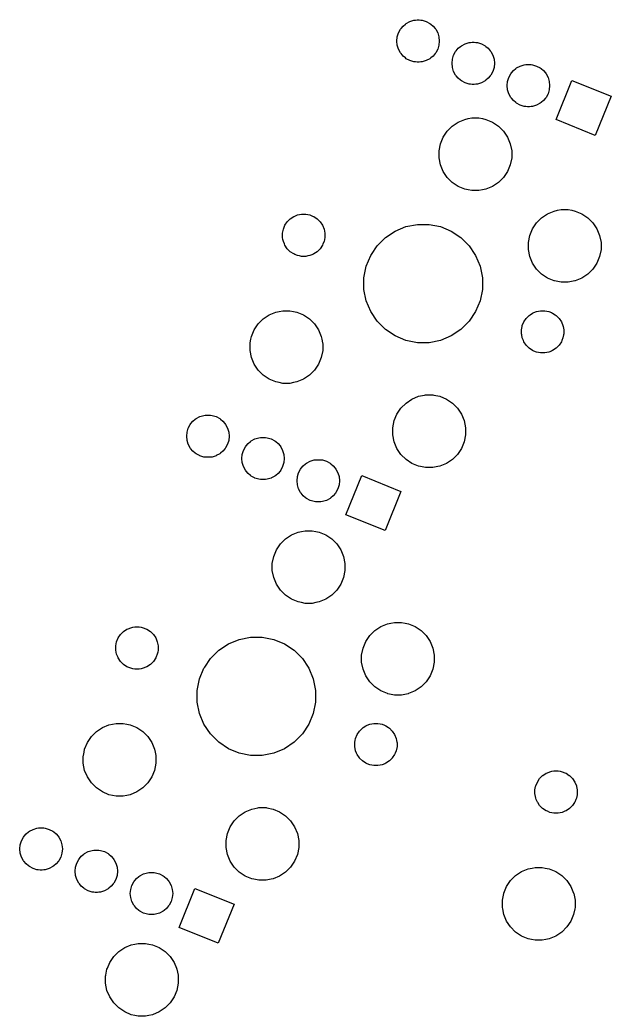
# Model space of a CAD drawing. Extents: x 0.3 to 11, y -13.3 to 4.6.
# Drawn here: x 3.495 to 4.489, y -2.828 to -1.154 of the extents above; entities that cross this region are included whole.
import ezdxf

# ---------------------------------------------------------------- set-up
doc = ezdxf.new("R2010")
doc.units = 0
doc.header["$MEASUREMENT"] = 0
doc.layers.add('BLACK', color=7, linetype='CONTINUOUS')

msp = doc.modelspace()

# ---------------------------------------------------------------- linework, layer by layer
at = {"layer": 'BLACK', "linetype": 'CONTINUOUS'}
for p, q in [((4.15088, -1.15679), (4.15757, -1.15476)), ((4.15757, -1.15476), (4.16017, -1.15451)), ((4.16017, -1.15451), (4.16278, -1.15425)), ((4.16278, -1.15425), (4.16626, -1.15425)), ((4.16626, -1.15425), (4.16887, -1.15451)), ((4.16887, -1.15451), (4.17147, -1.15476)), ((4.17147, -1.15476), (4.17816, -1.15679)), ((4.13159, -1.17608), (4.13488, -1.16992)), ((4.13488, -1.16992), (4.13604, -1.16851)), ((4.13604, -1.16851), (4.13932, -1.16452)), ((4.13932, -1.16452), (4.14331, -1.16124)), ((4.14331, -1.16124), (4.14472, -1.16009)), ((4.14472, -1.16009), (4.15088, -1.15679)), ((4.17816, -1.15679), (4.18432, -1.16009)), ((4.18432, -1.16009), (4.18573, -1.16124)), ((4.18573, -1.16124), (4.18972, -1.16452)), ((4.18972, -1.16452), (4.193, -1.16851)), ((4.193, -1.16851), (4.19416, -1.16992)), ((4.19416, -1.16992), (4.19745, -1.17608)), ((4.12888, -1.18972), (4.12956, -1.18277)), ((4.12956, -1.18277), (4.13159, -1.17608)), ((4.19745, -1.17608), (4.19948, -1.18277)), ((4.19948, -1.18277), (4.20016, -1.18972)), ((4.12956, -1.19668), (4.12888, -1.18972)), ((4.13159, -1.20336), (4.12956, -1.19668)), ((4.13488, -1.20952), (4.13159, -1.20336)), ((4.19745, -1.20336), (4.19416, -1.20952)), ((4.19948, -1.19668), (4.19745, -1.20336)), ((4.20016, -1.18972), (4.19948, -1.19668)), ((4.22876, -1.20597), (4.23203, -1.20198)), ((4.23203, -1.20198), (4.23603, -1.1987)), ((4.23603, -1.1987), (4.23744, -1.19755)), ((4.23744, -1.19755), (4.2436, -1.19425)), ((4.2436, -1.19425), (4.25028, -1.19222)), ((4.25028, -1.19222), (4.25289, -1.19197)), ((4.25289, -1.19197), (4.2555, -1.19171)), ((4.2555, -1.19171), (4.25898, -1.19171)), ((4.25898, -1.19171), (4.26159, -1.19197)), ((4.26159, -1.19197), (4.26419, -1.19222)), ((4.26419, -1.19222), (4.27088, -1.19425)), ((4.27088, -1.19425), (4.27704, -1.19755)), ((4.27704, -1.19755), (4.27845, -1.1987)), ((4.27845, -1.1987), (4.28244, -1.20198)), ((4.28244, -1.20198), (4.28572, -1.20597)), ((4.13604, -1.21093), (4.13488, -1.20952)), ((4.13932, -1.21493), (4.13604, -1.21093)), ((4.14331, -1.2182), (4.13932, -1.21493)), ((4.14472, -1.21936), (4.14331, -1.2182)), ((4.15088, -1.22265), (4.14472, -1.21936)), ((4.18432, -1.21936), (4.17816, -1.22265)), ((4.18573, -1.2182), (4.18432, -1.21936)), ((4.18972, -1.21493), (4.18573, -1.2182)), ((4.193, -1.21093), (4.18972, -1.21493)), ((4.19416, -1.20952), (4.193, -1.21093)), ((4.22159, -1.22718), (4.22228, -1.22023)), ((4.22228, -1.22023), (4.22431, -1.21354)), ((4.22431, -1.21354), (4.2276, -1.20738)), ((4.2276, -1.20738), (4.22876, -1.20597)), ((4.28572, -1.20597), (4.28687, -1.20738)), ((4.28687, -1.20738), (4.29017, -1.21354)), ((4.29017, -1.21354), (4.2922, -1.22023)), ((4.2922, -1.22023), (4.29288, -1.22718)), ((4.15757, -1.22468), (4.15088, -1.22265)), ((4.16017, -1.22494), (4.15757, -1.22468)), ((4.16278, -1.22519), (4.16017, -1.22494)), ((4.16626, -1.22519), (4.16278, -1.22519)), ((4.16887, -1.22494), (4.16626, -1.22519)), ((4.17147, -1.22468), (4.16887, -1.22494)), ((4.17816, -1.22265), (4.17147, -1.22468)), ((4.22228, -1.23414), (4.22159, -1.22718)), ((4.22431, -1.24082), (4.22228, -1.23414)), ((4.2922, -1.23414), (4.29017, -1.24082)), ((4.29288, -1.22718), (4.2922, -1.23414)), ((4.32475, -1.23944), (4.32875, -1.23616)), ((4.32875, -1.23616), (4.33015, -1.23501)), ((4.33015, -1.23501), (4.33632, -1.23171)), ((4.33632, -1.23171), (4.343, -1.22968)), ((4.343, -1.22968), (4.34561, -1.22943)), ((4.34561, -1.22943), (4.34821, -1.22917)), ((4.34821, -1.22917), (4.3517, -1.22917)), ((4.3517, -1.22917), (4.3543, -1.22943)), ((4.3543, -1.22943), (4.35691, -1.22968)), ((4.35691, -1.22968), (4.3636, -1.23171)), ((4.3636, -1.23171), (4.36976, -1.23501)), ((4.36976, -1.23501), (4.37117, -1.23616)), ((4.37117, -1.23616), (4.37516, -1.23944)), ((4.2276, -1.24699), (4.22431, -1.24082)), ((4.22876, -1.24839), (4.2276, -1.24699)), ((4.23203, -1.25239), (4.22876, -1.24839)), ((4.23603, -1.25567), (4.23203, -1.25239)), ((4.28244, -1.25239), (4.27845, -1.25567)), ((4.28572, -1.24839), (4.28244, -1.25239)), ((4.28687, -1.24699), (4.28572, -1.24839)), ((4.29017, -1.24082), (4.28687, -1.24699)), ((4.315, -1.25769), (4.31703, -1.251)), ((4.31703, -1.251), (4.32032, -1.24484)), ((4.32032, -1.24484), (4.32147, -1.24343)), ((4.32147, -1.24343), (4.32475, -1.23944)), ((4.37516, -1.23944), (4.37844, -1.24343)), ((4.37844, -1.24343), (4.37959, -1.24484)), ((4.37959, -1.24484), (4.38289, -1.251)), ((4.38289, -1.251), (4.38492, -1.25769)), ((4.23744, -1.25682), (4.23603, -1.25567)), ((4.2436, -1.26011), (4.23744, -1.25682)), ((4.25028, -1.26214), (4.2436, -1.26011)), ((4.25289, -1.2624), (4.25028, -1.26214)), ((4.2555, -1.26266), (4.25289, -1.2624)), ((4.25898, -1.26266), (4.2555, -1.26266)), ((4.26159, -1.2624), (4.25898, -1.26266)), ((4.26419, -1.26214), (4.26159, -1.2624)), ((4.27088, -1.26011), (4.26419, -1.26214)), ((4.27704, -1.25682), (4.27088, -1.26011)), ((4.27845, -1.25567), (4.27704, -1.25682)), ((4.31431, -1.26464), (4.315, -1.25769)), ((4.315, -1.2716), (4.31431, -1.26464)), ((4.31703, -1.27828), (4.315, -1.2716)), ((4.38492, -1.2716), (4.38289, -1.27828)), ((4.38492, -1.25769), (4.3856, -1.26464)), ((4.3856, -1.26464), (4.38492, -1.2716)), ((4.3965, -1.32171), (4.42307, -1.25593)), ((4.42307, -1.25593), (4.48885, -1.2825)), ((4.32032, -1.28445), (4.31703, -1.27828)), ((4.32147, -1.28585), (4.32032, -1.28445)), ((4.32475, -1.28985), (4.32147, -1.28585)), ((4.37844, -1.28585), (4.37516, -1.28985)), ((4.37959, -1.28445), (4.37844, -1.28585)), ((4.38289, -1.27828), (4.37959, -1.28445)), ((4.48885, -1.2825), (4.46228, -1.34828)), ((4.32875, -1.29313), (4.32475, -1.28985)), ((4.33015, -1.29428), (4.32875, -1.29313)), ((4.33632, -1.29757), (4.33015, -1.29428)), ((4.343, -1.2996), (4.33632, -1.29757)), ((4.34561, -1.29986), (4.343, -1.2996)), ((4.34821, -1.30012), (4.34561, -1.29986)), ((4.3517, -1.30012), (4.34821, -1.30012)), ((4.3543, -1.29986), (4.3517, -1.30012)), ((4.35691, -1.2996), (4.3543, -1.29986)), ((4.3636, -1.29757), (4.35691, -1.2996)), ((4.36976, -1.29428), (4.3636, -1.29757)), ((4.37117, -1.29313), (4.36976, -1.29428)), ((4.37516, -1.28985), (4.37117, -1.29313)), ((4.23191, -1.32592), (4.24302, -1.32132)), ((4.24302, -1.32132), (4.24892, -1.32014)), ((4.24892, -1.32014), (4.25482, -1.31897)), ((4.25482, -1.31897), (4.26685, -1.31897)), ((4.26685, -1.31897), (4.27275, -1.32014)), ((4.27275, -1.32014), (4.27865, -1.32132)), ((4.27865, -1.32132), (4.28976, -1.32592)), ((4.46228, -1.34828), (4.3965, -1.32171)), ((4.2134, -1.34111), (4.22191, -1.3326)), ((4.22191, -1.3326), (4.23191, -1.32592)), ((4.28976, -1.32592), (4.29976, -1.3326)), ((4.29976, -1.3326), (4.30827, -1.34111)), ((4.20212, -1.36222), (4.20672, -1.35111)), ((4.20672, -1.35111), (4.2134, -1.34111)), ((4.30827, -1.34111), (4.31495, -1.35111)), ((4.31495, -1.35111), (4.31955, -1.36222)), ((4.19977, -1.37402), (4.20212, -1.36222)), ((4.31955, -1.36222), (4.3219, -1.37402)), ((4.19977, -1.38605), (4.19977, -1.37402)), ((4.20212, -1.39784), (4.19977, -1.38605)), ((4.3219, -1.38605), (4.31955, -1.39784)), ((4.3219, -1.37402), (4.3219, -1.38605)), ((4.20672, -1.40896), (4.20212, -1.39784)), ((4.31955, -1.39784), (4.31495, -1.40896)), ((4.2134, -1.41896), (4.20672, -1.40896)), ((4.22191, -1.42746), (4.2134, -1.41896)), ((4.30827, -1.41896), (4.29976, -1.42746)), ((4.31495, -1.40896), (4.30827, -1.41896)), ((4.23191, -1.43415), (4.22191, -1.42746)), ((4.24302, -1.43875), (4.23191, -1.43415)), ((4.24892, -1.43992), (4.24302, -1.43875)), ((4.27865, -1.43875), (4.27275, -1.43992)), ((4.28976, -1.43415), (4.27865, -1.43875)), ((4.29976, -1.42746), (4.28976, -1.43415)), ((4.25482, -1.4411), (4.24892, -1.43992)), ((4.26685, -1.4411), (4.25482, -1.4411)), ((4.27275, -1.43992), (4.26685, -1.4411)), ((4.39899, -1.47419), (4.40489, -1.47302)), ((4.40489, -1.47302), (4.41692, -1.47302)), ((4.41692, -1.47302), (4.42282, -1.47419)), ((3.94473, -1.49348), (3.94968, -1.48853)), ((3.94968, -1.48853), (3.94972, -1.4885)), ((3.94972, -1.4885), (3.95549, -1.48464)), ((3.95549, -1.48464), (3.95765, -1.48375)), ((3.95765, -1.48375), (3.96196, -1.48197)), ((3.96196, -1.48197), (3.96539, -1.48129)), ((3.96539, -1.48129), (3.96882, -1.4806)), ((3.96882, -1.4806), (3.97581, -1.4806)), ((3.97581, -1.4806), (3.97924, -1.48129)), ((3.97924, -1.48129), (3.98267, -1.48197)), ((3.98267, -1.48197), (3.98698, -1.48375)), ((3.98698, -1.48375), (3.98913, -1.48464)), ((3.98913, -1.48464), (3.99491, -1.4885)), ((3.99491, -1.4885), (3.99495, -1.48853)), ((3.99495, -1.48853), (3.99989, -1.49348)), ((4.36347, -1.49516), (4.37198, -1.48665)), ((4.37198, -1.48665), (4.38198, -1.47997)), ((4.38198, -1.47997), (4.39309, -1.47536)), ((4.39309, -1.47536), (4.39899, -1.47419)), ((4.42282, -1.47419), (4.42872, -1.47536)), ((4.42872, -1.47536), (4.43983, -1.47997)), ((4.43983, -1.47997), (4.44983, -1.48665)), ((4.44983, -1.48665), (4.45834, -1.49516)), ((3.93681, -1.51261), (3.93817, -1.50575)), ((3.93817, -1.50575), (3.94085, -1.49929)), ((3.93817, -1.50575), (3.93817, -1.50575)), ((3.94085, -1.49929), (3.94473, -1.49348)), ((3.94085, -1.49929), (3.94085, -1.49929)), ((3.94473, -1.49348), (3.94473, -1.49348)), ((3.99989, -1.49348), (3.99989, -1.49348)), ((3.99989, -1.49348), (4.00378, -1.49929)), ((4.00378, -1.49929), (4.00378, -1.49929)), ((4.00378, -1.49929), (4.00646, -1.50575)), ((4.00646, -1.50575), (4.00646, -1.50575)), ((4.00646, -1.50575), (4.00782, -1.51261)), ((4.12598, -1.5091), (4.14407, -1.5016)), ((4.14407, -1.5016), (4.16329, -1.49778)), ((4.16329, -1.49778), (4.18288, -1.49778)), ((4.18288, -1.49778), (4.20209, -1.5016)), ((4.20209, -1.5016), (4.22019, -1.5091)), ((4.35219, -1.51627), (4.35679, -1.50516)), ((4.35679, -1.50516), (4.36347, -1.49516)), ((4.45834, -1.49516), (4.46502, -1.50516)), ((4.46502, -1.50516), (4.46962, -1.51627)), ((3.93681, -1.51961), (3.93681, -1.51261)), ((3.93749, -1.52304), (3.93681, -1.51961)), ((3.93817, -1.52647), (3.93749, -1.52304)), ((4.00714, -1.52304), (4.00646, -1.52647)), ((4.00782, -1.51961), (4.00714, -1.52304)), ((4.00782, -1.51261), (4.00782, -1.51961)), ((4.09584, -1.53383), (4.10969, -1.51998)), ((4.10969, -1.51998), (4.12598, -1.5091)), ((4.12598, -1.5091), (4.12598, -1.5091)), ((4.22019, -1.5091), (4.22019, -1.5091)), ((4.22019, -1.5091), (4.23648, -1.51998)), ((4.23648, -1.51998), (4.25033, -1.53383)), ((4.34984, -1.52807), (4.35219, -1.51627)), ((4.46962, -1.51627), (4.47197, -1.52807)), ((3.93996, -1.53078), (3.93817, -1.52647)), ((3.94085, -1.53293), (3.93996, -1.53078)), ((3.94471, -1.53871), (3.94085, -1.53293)), ((3.94473, -1.53875), (3.94471, -1.53871)), ((3.94968, -1.54369), (3.94473, -1.53875)), ((3.99989, -1.53875), (3.99495, -1.54369)), ((3.99992, -1.53871), (3.99989, -1.53875)), ((4.00378, -1.53293), (3.99992, -1.53871)), ((4.00467, -1.53078), (4.00378, -1.53293)), ((4.00646, -1.52647), (4.00467, -1.53078)), ((4.0861, -1.54839), (4.09584, -1.53383)), ((4.25033, -1.53383), (4.26006, -1.54839)), ((4.34984, -1.5401), (4.34984, -1.52807)), ((4.47197, -1.52807), (4.47197, -1.5401)), ((3.95549, -1.54758), (3.94968, -1.54369)), ((3.94968, -1.54369), (3.94968, -1.54369)), ((3.95714, -1.54826), (3.95549, -1.54758)), ((3.96196, -1.55025), (3.95714, -1.54826)), ((3.96539, -1.55094), (3.96196, -1.55025)), ((3.96882, -1.55162), (3.96539, -1.55094)), ((3.97581, -1.55162), (3.96882, -1.55162)), ((3.97924, -1.55094), (3.97581, -1.55162)), ((3.98267, -1.55025), (3.97924, -1.55094)), ((3.98749, -1.54826), (3.98267, -1.55025)), ((3.98913, -1.54758), (3.98749, -1.54826)), ((3.99495, -1.54369), (3.98913, -1.54758)), ((3.99495, -1.54369), (3.99495, -1.54369)), ((4.07745, -1.56822), (4.08495, -1.55012)), ((4.08495, -1.55012), (4.0861, -1.54839)), ((4.26006, -1.54839), (4.26121, -1.55012)), ((4.26121, -1.55012), (4.26871, -1.56822)), ((4.35219, -1.55189), (4.34984, -1.5401)), ((4.35679, -1.56301), (4.35219, -1.55189)), ((4.46962, -1.55189), (4.46502, -1.56301)), ((4.47197, -1.5401), (4.46962, -1.55189)), ((4.07363, -1.58743), (4.07745, -1.56822)), ((4.26871, -1.56822), (4.27253, -1.58743)), ((4.36347, -1.57301), (4.35679, -1.56301)), ((4.37198, -1.58151), (4.36347, -1.57301)), ((4.45834, -1.57301), (4.44983, -1.58151)), ((4.46502, -1.56301), (4.45834, -1.57301)), ((4.07363, -1.60702), (4.07363, -1.58743)), ((4.27253, -1.58743), (4.27253, -1.60702)), ((4.38198, -1.58819), (4.37198, -1.58151)), ((4.39309, -1.5928), (4.38198, -1.58819)), ((4.43983, -1.58819), (4.42872, -1.5928)), ((4.44983, -1.58151), (4.43983, -1.58819)), ((4.39392, -1.59296), (4.39309, -1.5928)), ((4.40489, -1.59514), (4.39392, -1.59296)), ((4.41692, -1.59514), (4.40489, -1.59514)), ((4.42789, -1.59296), (4.41692, -1.59514)), ((4.42872, -1.5928), (4.42789, -1.59296)), ((4.07745, -1.62623), (4.07363, -1.60702)), ((4.27253, -1.60702), (4.26871, -1.62623)), ((4.0849, -1.6442), (4.07745, -1.62623)), ((4.26871, -1.62623), (4.26127, -1.6442)), ((3.89572, -1.66497), (3.90423, -1.65647)), ((3.90423, -1.65647), (3.91423, -1.64979)), ((3.91423, -1.64979), (3.92534, -1.64518)), ((3.92534, -1.64518), (3.93124, -1.64401)), ((3.93124, -1.64401), (3.93714, -1.64284)), ((3.93714, -1.64284), (3.94916, -1.64284)), ((3.94916, -1.64284), (3.95506, -1.64401)), ((3.95506, -1.64401), (3.96096, -1.64518)), ((3.96096, -1.64518), (3.97207, -1.64979)), ((3.97207, -1.64979), (3.98208, -1.65647)), ((3.98208, -1.65647), (3.99058, -1.66497)), ((4.08495, -1.64433), (4.0849, -1.6442)), ((4.09584, -1.66062), (4.08495, -1.64433)), ((4.26121, -1.64433), (4.25033, -1.66062)), ((4.26127, -1.6442), (4.26121, -1.64433)), ((4.34238, -1.66152), (4.34627, -1.65571)), ((4.34627, -1.65571), (4.35122, -1.65076)), ((4.34627, -1.65571), (4.34627, -1.65571)), ((4.35122, -1.65076), (4.35267, -1.64979)), ((4.35267, -1.64979), (4.35703, -1.64688)), ((4.35703, -1.64688), (4.35918, -1.64598)), ((4.35918, -1.64598), (4.36349, -1.6442)), ((4.36349, -1.6442), (4.36692, -1.64352)), ((4.36692, -1.64352), (4.37035, -1.64283)), ((4.37035, -1.64283), (4.37735, -1.64283)), ((4.37735, -1.64283), (4.38078, -1.64352)), ((4.38078, -1.64352), (4.38421, -1.6442)), ((4.38421, -1.6442), (4.38852, -1.64598)), ((4.38852, -1.64598), (4.39067, -1.64688)), ((4.39067, -1.64688), (4.39503, -1.64979)), ((4.39503, -1.64979), (4.39649, -1.65076)), ((4.39649, -1.65076), (4.40143, -1.65571)), ((4.40143, -1.65571), (4.40143, -1.65571)), ((4.40143, -1.65571), (4.40532, -1.66152)), ((3.88904, -1.67498), (3.89572, -1.66497)), ((3.99058, -1.66497), (3.99726, -1.67498)), ((4.10969, -1.67447), (4.09584, -1.66062)), ((4.25033, -1.66062), (4.23648, -1.67447)), ((4.33834, -1.67485), (4.33944, -1.66932)), ((4.33944, -1.66932), (4.33971, -1.66799)), ((4.33971, -1.66799), (4.34238, -1.66152)), ((4.34238, -1.66152), (4.34238, -1.66152)), ((4.40532, -1.66152), (4.40532, -1.66152)), ((4.40532, -1.66152), (4.40799, -1.66799)), ((4.40799, -1.66799), (4.40826, -1.66932)), ((4.40826, -1.66932), (4.40936, -1.67485)), ((3.88346, -1.69099), (3.88443, -1.68609)), ((3.88443, -1.68609), (3.88904, -1.67498)), ((3.99726, -1.67498), (4.00187, -1.68609)), ((4.00187, -1.68609), (4.00284, -1.69099)), ((4.12598, -1.68536), (4.10969, -1.67447)), ((4.14407, -1.69285), (4.12598, -1.68536)), ((4.12598, -1.68536), (4.12598, -1.68536)), ((4.12598, -1.68536), (4.12598, -1.68536)), ((4.22019, -1.68536), (4.20209, -1.69285)), ((4.23648, -1.67447), (4.22019, -1.68536)), ((4.22019, -1.68536), (4.22019, -1.68536)), ((4.22019, -1.68536), (4.22019, -1.68536)), ((4.33834, -1.68184), (4.33834, -1.67485)), ((4.33867, -1.6835), (4.33834, -1.68184)), ((4.33971, -1.6887), (4.33867, -1.6835)), ((4.34143, -1.69285), (4.33971, -1.6887)), ((4.40799, -1.6887), (4.40627, -1.69285)), ((4.40903, -1.6835), (4.40799, -1.6887)), ((4.40936, -1.68184), (4.40903, -1.6835)), ((4.40936, -1.67485), (4.40936, -1.68184)), ((3.88209, -1.69789), (3.88233, -1.69668)), ((3.88209, -1.70991), (3.88209, -1.69789)), ((3.88233, -1.69668), (3.88346, -1.69099)), ((4.00284, -1.69099), (4.00397, -1.69668)), ((4.00397, -1.69668), (4.00421, -1.69789)), ((4.00421, -1.69789), (4.00421, -1.70991)), ((4.16329, -1.69668), (4.14407, -1.69285)), ((4.18288, -1.69668), (4.16329, -1.69668)), ((4.20209, -1.69285), (4.18288, -1.69668)), ((4.34238, -1.69516), (4.34143, -1.69285)), ((4.34624, -1.70094), (4.34238, -1.69516)), ((4.34627, -1.70098), (4.34624, -1.70094)), ((4.35122, -1.70592), (4.34627, -1.70098)), ((4.35703, -1.70981), (4.35122, -1.70592)), ((4.35122, -1.70592), (4.35122, -1.70592)), ((4.39649, -1.70592), (4.39067, -1.70981)), ((4.40143, -1.70098), (4.39649, -1.70592)), ((4.39649, -1.70592), (4.39649, -1.70592)), ((4.40146, -1.70094), (4.40143, -1.70098)), ((4.40532, -1.69516), (4.40146, -1.70094)), ((4.40627, -1.69285), (4.40532, -1.69516)), ((3.88443, -1.72171), (3.88209, -1.70991)), ((3.88904, -1.73282), (3.88443, -1.72171)), ((4.00187, -1.72171), (3.99726, -1.73282)), ((4.00421, -1.70991), (4.00187, -1.72171)), ((4.359, -1.71063), (4.35703, -1.70981)), ((4.36349, -1.71249), (4.359, -1.71063)), ((4.36692, -1.71317), (4.36349, -1.71249)), ((4.37035, -1.71385), (4.36692, -1.71317)), ((4.37735, -1.71385), (4.37035, -1.71385)), ((4.38078, -1.71317), (4.37735, -1.71385)), ((4.38421, -1.71249), (4.38078, -1.71317)), ((4.3887, -1.71063), (4.38421, -1.71249)), ((4.39067, -1.70981), (4.3887, -1.71063)), ((3.89572, -1.74283), (3.88904, -1.73282)), ((3.99726, -1.73282), (3.99058, -1.74283)), ((3.90423, -1.75133), (3.89572, -1.74283)), ((3.91423, -1.75801), (3.90423, -1.75133)), ((3.98208, -1.75133), (3.97207, -1.75801)), ((3.99058, -1.74283), (3.98208, -1.75133)), ((3.92534, -1.76262), (3.91423, -1.75801)), ((3.93124, -1.76379), (3.92534, -1.76262)), ((3.93714, -1.76496), (3.93124, -1.76379)), ((3.94916, -1.76496), (3.93714, -1.76496)), ((3.95506, -1.76379), (3.94916, -1.76496)), ((3.96096, -1.76262), (3.95506, -1.76379)), ((3.97207, -1.75801), (3.96096, -1.76262)), ((4.15426, -1.79135), (4.16538, -1.78675)), ((4.16538, -1.78675), (4.17555, -1.78473)), ((4.17555, -1.78473), (4.17717, -1.7844)), ((4.17717, -1.7844), (4.1892, -1.7844)), ((4.1892, -1.7844), (4.19083, -1.78473)), ((4.19083, -1.78473), (4.201, -1.78675)), ((4.201, -1.78675), (4.21211, -1.79135)), ((4.12907, -1.81654), (4.13576, -1.80654)), ((4.13576, -1.80654), (4.14426, -1.79804)), ((4.14426, -1.79804), (4.15426, -1.79135)), ((4.21211, -1.79135), (4.22211, -1.79804)), ((4.22211, -1.79804), (4.23062, -1.80654)), ((4.23062, -1.80654), (4.2373, -1.81654)), ((3.79009, -1.82531), (3.79149, -1.82415)), ((3.79149, -1.82415), (3.79765, -1.82086)), ((3.79765, -1.82086), (3.80434, -1.81883)), ((3.80434, -1.81883), (3.80695, -1.81857)), ((3.80695, -1.81857), (3.80955, -1.81832)), ((3.80955, -1.81832), (3.81304, -1.81832)), ((3.81304, -1.81832), (3.81564, -1.81857)), ((3.81564, -1.81857), (3.81825, -1.81883)), ((3.81825, -1.81883), (3.82494, -1.82086)), ((3.82494, -1.82086), (3.8311, -1.82415)), ((3.8311, -1.82415), (3.83251, -1.82531)), ((4.12447, -1.82765), (4.12907, -1.81654)), ((4.2373, -1.81654), (4.2419, -1.82765)), ((3.77634, -1.84683), (3.77836, -1.84015)), ((3.77836, -1.84015), (3.78166, -1.83399)), ((3.78166, -1.83399), (3.78281, -1.83258)), ((3.78281, -1.83258), (3.78609, -1.82858)), ((3.78609, -1.82858), (3.79009, -1.82531)), ((3.83251, -1.82531), (3.8365, -1.82858)), ((3.8365, -1.82858), (3.83978, -1.83258)), ((3.83978, -1.83258), (3.84093, -1.83399)), ((3.84093, -1.83399), (3.84423, -1.84015)), ((3.84423, -1.84015), (3.84625, -1.84683)), ((4.12212, -1.83945), (4.12447, -1.82765)), ((4.12212, -1.85148), (4.12212, -1.83945)), ((4.2419, -1.82765), (4.24425, -1.83945)), ((4.24425, -1.83945), (4.24425, -1.85148)), ((3.77565, -1.85379), (3.77634, -1.84683)), ((3.77634, -1.86074), (3.77565, -1.85379)), ((3.84625, -1.84683), (3.84694, -1.85379)), ((3.84694, -1.85379), (3.84625, -1.86074)), ((3.89037, -1.85832), (3.89706, -1.85629)), ((3.89706, -1.85629), (3.89967, -1.85603)), ((3.89967, -1.85603), (3.90227, -1.85578)), ((3.90227, -1.85578), (3.90576, -1.85578)), ((3.90576, -1.85578), (3.90836, -1.85603)), ((3.90836, -1.85603), (3.91097, -1.85629)), ((3.91097, -1.85629), (3.91765, -1.85832)), ((4.12447, -1.86328), (4.12212, -1.85148)), ((4.24425, -1.85148), (4.2419, -1.86328)), ((3.77836, -1.86743), (3.77634, -1.86074)), ((3.78166, -1.87359), (3.77836, -1.86743)), ((3.78231, -1.87439), (3.78166, -1.87359)), ((3.78609, -1.87899), (3.78231, -1.87439)), ((3.84028, -1.87439), (3.8365, -1.87899)), ((3.84093, -1.87359), (3.84028, -1.87439)), ((3.84423, -1.86743), (3.84093, -1.87359)), ((3.84625, -1.86074), (3.84423, -1.86743)), ((3.87108, -1.87761), (3.87438, -1.87145)), ((3.87438, -1.87145), (3.87553, -1.87004)), ((3.87553, -1.87004), (3.87881, -1.86604)), ((3.87881, -1.86604), (3.8828, -1.86277)), ((3.8828, -1.86277), (3.88421, -1.86161)), ((3.88421, -1.86161), (3.89037, -1.85832)), ((3.91765, -1.85832), (3.92382, -1.86161)), ((3.92382, -1.86161), (3.92522, -1.86277)), ((3.92522, -1.86277), (3.92922, -1.86604)), ((3.92922, -1.86604), (3.9325, -1.87004)), ((3.9325, -1.87004), (3.93365, -1.87145)), ((3.93365, -1.87145), (3.93694, -1.87761)), ((4.12907, -1.87439), (4.12447, -1.86328)), ((4.13576, -1.88439), (4.12907, -1.87439)), ((4.2373, -1.87439), (4.23062, -1.88439)), ((4.2419, -1.86328), (4.2373, -1.87439)), ((3.79009, -1.88227), (3.78609, -1.87899)), ((3.79149, -1.88343), (3.79009, -1.88227)), ((3.79711, -1.88643), (3.79149, -1.88343)), ((3.79149, -1.88343), (3.79149, -1.88343)), ((3.79765, -1.88672), (3.79711, -1.88643)), ((3.80434, -1.88875), (3.79765, -1.88672)), ((3.80695, -1.889), (3.80434, -1.88875)), ((3.80955, -1.88926), (3.80695, -1.889)), ((3.81304, -1.88926), (3.80955, -1.88926)), ((3.81564, -1.889), (3.81304, -1.88926)), ((3.81825, -1.88875), (3.81564, -1.889)), ((3.82494, -1.88672), (3.81825, -1.88875)), ((3.82549, -1.88643), (3.82494, -1.88672)), ((3.8311, -1.88343), (3.82549, -1.88643)), ((3.83251, -1.88227), (3.8311, -1.88343)), ((3.8311, -1.88343), (3.8311, -1.88343)), ((3.8365, -1.87899), (3.83251, -1.88227)), ((3.86837, -1.89125), (3.86905, -1.8843)), ((3.86905, -1.8982), (3.86837, -1.89125)), ((3.86905, -1.8843), (3.87108, -1.87761)), ((3.93694, -1.87761), (3.93897, -1.8843)), ((3.93897, -1.8843), (3.93966, -1.89125)), ((3.93966, -1.89125), (3.93897, -1.8982)), ((4.14426, -1.8929), (4.13576, -1.88439)), ((4.23062, -1.88439), (4.22211, -1.8929)), ((3.87108, -1.90489), (3.86905, -1.8982)), ((3.87438, -1.91105), (3.87108, -1.90489)), ((3.93694, -1.90489), (3.93365, -1.91105)), ((3.93897, -1.8982), (3.93694, -1.90489)), ((3.9671, -1.90891), (3.96825, -1.9075)), ((3.96825, -1.9075), (3.97153, -1.90351)), ((3.97153, -1.90351), (3.97552, -1.90023)), ((3.97552, -1.90023), (3.97693, -1.89907)), ((3.97693, -1.89907), (3.98309, -1.89578)), ((3.98309, -1.89578), (3.98978, -1.89375)), ((3.98978, -1.89375), (3.99238, -1.89349)), ((3.99238, -1.89349), (3.99499, -1.89324)), ((3.99499, -1.89324), (3.99847, -1.89324)), ((3.99847, -1.89324), (4.00108, -1.89349)), ((4.00108, -1.89349), (4.00369, -1.89375)), ((4.00369, -1.89375), (4.01037, -1.89578)), ((4.01037, -1.89578), (4.01653, -1.89907)), ((4.01653, -1.89907), (4.01794, -1.90023)), ((4.01794, -1.90023), (4.02194, -1.90351)), ((4.02194, -1.90351), (4.02521, -1.9075)), ((4.02521, -1.9075), (4.02637, -1.90891)), ((4.15426, -1.89958), (4.14426, -1.8929)), ((4.16538, -1.90418), (4.15426, -1.89958)), ((4.16865, -1.90483), (4.16538, -1.90418)), ((4.17717, -1.90653), (4.16865, -1.90483)), ((4.1892, -1.90653), (4.17717, -1.90653)), ((4.19773, -1.90483), (4.1892, -1.90653)), ((4.201, -1.90418), (4.19773, -1.90483)), ((4.21211, -1.89958), (4.201, -1.90418)), ((4.22211, -1.8929), (4.21211, -1.89958)), ((3.87553, -1.91246), (3.87438, -1.91105)), ((3.87881, -1.91645), (3.87553, -1.91246)), ((3.8828, -1.91973), (3.87881, -1.91645)), ((3.88421, -1.92089), (3.8828, -1.91973)), ((3.88991, -1.92393), (3.88421, -1.92089)), ((3.88421, -1.92089), (3.88421, -1.92089)), ((3.89037, -1.92418), (3.88991, -1.92393)), ((3.89706, -1.92621), (3.89037, -1.92418)), ((3.91765, -1.92418), (3.91097, -1.92621)), ((3.91812, -1.92393), (3.91765, -1.92418)), ((3.92382, -1.92089), (3.91812, -1.92393)), ((3.92522, -1.91973), (3.92382, -1.92089)), ((3.92382, -1.92089), (3.92382, -1.92089)), ((3.92922, -1.91645), (3.92522, -1.91973)), ((3.9325, -1.91246), (3.92922, -1.91645)), ((3.93365, -1.91105), (3.9325, -1.91246)), ((3.96109, -1.92871), (3.96177, -1.92176)), ((3.96177, -1.92176), (3.9638, -1.91507)), ((3.9638, -1.91507), (3.9671, -1.90891)), ((4.02637, -1.90891), (4.02966, -1.91507)), ((4.02966, -1.91507), (4.03169, -1.92176)), ((4.03169, -1.92176), (4.03238, -1.92871)), ((4.04327, -1.98577), (4.06985, -1.91999)), ((4.06985, -1.91999), (4.13563, -1.94657)), ((3.89967, -1.92646), (3.89706, -1.92621)), ((3.90227, -1.92672), (3.89967, -1.92646)), ((3.90576, -1.92672), (3.90227, -1.92672)), ((3.90836, -1.92646), (3.90576, -1.92672)), ((3.91097, -1.92621), (3.90836, -1.92646)), ((3.96177, -1.93566), (3.96109, -1.92871)), ((3.9638, -1.94235), (3.96177, -1.93566)), ((4.03169, -1.93566), (4.02966, -1.94235)), ((4.03238, -1.92871), (4.03169, -1.93566)), ((3.9671, -1.94851), (3.9638, -1.94235)), ((3.96796, -1.94957), (3.9671, -1.94851)), ((3.97153, -1.95391), (3.96796, -1.94957)), ((3.97552, -1.95719), (3.97153, -1.95391)), ((3.97693, -1.95835), (3.97552, -1.95719)), ((3.98309, -1.96164), (3.97693, -1.95835)), ((4.01653, -1.95835), (4.01037, -1.96164)), ((4.01794, -1.95719), (4.01653, -1.95835)), ((4.02194, -1.95391), (4.01794, -1.95719)), ((4.0255, -1.94957), (4.02194, -1.95391)), ((4.02637, -1.94851), (4.0255, -1.94957)), ((4.02966, -1.94235), (4.02637, -1.94851)), ((4.13563, -1.94657), (4.10905, -2.01235)), ((3.98978, -1.96367), (3.98309, -1.96164)), ((3.99238, -1.96393), (3.98978, -1.96367)), ((3.99499, -1.96418), (3.99238, -1.96393)), ((3.99847, -1.96418), (3.99499, -1.96418)), ((4.00108, -1.96393), (3.99847, -1.96418)), ((4.00369, -1.96367), (4.00108, -1.96393)), ((4.01037, -1.96164), (4.00369, -1.96367)), ((4.10905, -2.01235), (4.04327, -1.98577)), ((3.94169, -2.02616), (3.95169, -2.01948)), ((3.95169, -2.01948), (3.96281, -2.01488)), ((3.96281, -2.01488), (3.9687, -2.01371)), ((3.9687, -2.01371), (3.9746, -2.01253)), ((3.9746, -2.01253), (3.98663, -2.01253)), ((3.98663, -2.01253), (3.99253, -2.01371)), ((3.99253, -2.01371), (3.99843, -2.01488)), ((3.99843, -2.01488), (4.00954, -2.01948)), ((4.00954, -2.01948), (4.01954, -2.02616)), ((3.9265, -2.04467), (3.93319, -2.03467)), ((3.93319, -2.03467), (3.94169, -2.02616)), ((4.01954, -2.02616), (4.02805, -2.03467)), ((4.02805, -2.03467), (4.03473, -2.04467)), ((3.91955, -2.06758), (3.9219, -2.05578)), ((3.9219, -2.05578), (3.9265, -2.04467)), ((4.03473, -2.04467), (4.03933, -2.05578)), ((4.03933, -2.05578), (4.04168, -2.06758)), ((3.91955, -2.07961), (3.91955, -2.06758)), ((4.04168, -2.06758), (4.04168, -2.07961)), ((3.9219, -2.09141), (3.91955, -2.07961)), ((3.9265, -2.10252), (3.9219, -2.09141)), ((4.03933, -2.09141), (4.03473, -2.10252)), ((4.04168, -2.07961), (4.03933, -2.09141)), ((3.93319, -2.11252), (3.9265, -2.10252)), ((4.03473, -2.10252), (4.02805, -2.11252)), ((3.94169, -2.12103), (3.93319, -2.11252)), ((3.95169, -2.12771), (3.94169, -2.12103)), ((4.01954, -2.12103), (4.00954, -2.12771)), ((4.02805, -2.11252), (4.01954, -2.12103)), ((3.96281, -2.13231), (3.95169, -2.12771)), ((3.9687, -2.13348), (3.96281, -2.13231)), ((3.9746, -2.13466), (3.9687, -2.13348)), ((3.98663, -2.13466), (3.9746, -2.13466)), ((3.99253, -2.13348), (3.98663, -2.13466)), ((3.99843, -2.13231), (3.99253, -2.13348)), ((4.00954, -2.12771), (3.99843, -2.13231)), ((3.67743, -2.17732), (3.68174, -2.17553)), ((3.68174, -2.17553), (3.68517, -2.17485)), ((3.68517, -2.17485), (3.6886, -2.17417)), ((3.6886, -2.17417), (3.69559, -2.17417)), ((3.69559, -2.17417), (3.69902, -2.17485)), ((3.69902, -2.17485), (3.70245, -2.17553)), ((3.70245, -2.17553), (3.70676, -2.17732)), ((4.09176, -2.18021), (4.10176, -2.17353)), ((4.10176, -2.17353), (4.11288, -2.16893)), ((4.11288, -2.16893), (4.11877, -2.16775)), ((4.11877, -2.16775), (4.12467, -2.16658)), ((4.12467, -2.16658), (4.1367, -2.16658)), ((4.1367, -2.16658), (4.1426, -2.16775)), ((4.1426, -2.16775), (4.1485, -2.16893)), ((4.1485, -2.16893), (4.15961, -2.17353)), ((4.15961, -2.17353), (4.16961, -2.18021)), ((3.65795, -2.19932), (3.66063, -2.19285)), ((3.66063, -2.19285), (3.66452, -2.18704)), ((3.66063, -2.19285), (3.66063, -2.19285)), ((3.66452, -2.18704), (3.66946, -2.18209)), ((3.66452, -2.18704), (3.66452, -2.18704)), ((3.66946, -2.18209), (3.6695, -2.18207)), ((3.6695, -2.18207), (3.67528, -2.17821)), ((3.67528, -2.17821), (3.67743, -2.17732)), ((3.70676, -2.17732), (3.70892, -2.17821)), ((3.70892, -2.17821), (3.71469, -2.18207)), ((3.71469, -2.18207), (3.71473, -2.18209)), ((3.71473, -2.18209), (3.71968, -2.18704)), ((3.71968, -2.18704), (3.71968, -2.18704)), ((3.71968, -2.18704), (3.72356, -2.19285)), ((3.72356, -2.19285), (3.72356, -2.19285)), ((3.72356, -2.19285), (3.72624, -2.19932)), ((3.86386, -2.19516), (3.88307, -2.19134)), ((3.88307, -2.19134), (3.90266, -2.19134)), ((3.90266, -2.19134), (3.92187, -2.19516)), ((4.07657, -2.19872), (4.08326, -2.18872)), ((4.08326, -2.18872), (4.09176, -2.18021)), ((4.16961, -2.18021), (4.17812, -2.18872)), ((4.17812, -2.18872), (4.1848, -2.19872)), ((3.65659, -2.20618), (3.65795, -2.19932)), ((3.65659, -2.21317), (3.65659, -2.20618)), ((3.65795, -2.19932), (3.65795, -2.19932)), ((3.72624, -2.19932), (3.72624, -2.19932)), ((3.72624, -2.19932), (3.7276, -2.20618)), ((3.7276, -2.20618), (3.7276, -2.21317)), ((3.82947, -2.21354), (3.84576, -2.20266)), ((3.84576, -2.20266), (3.86386, -2.19516)), ((3.84576, -2.20266), (3.84576, -2.20266)), ((3.92187, -2.19516), (3.93997, -2.20266)), ((3.93997, -2.20266), (3.93997, -2.20266)), ((3.93997, -2.20266), (3.95626, -2.21354)), ((4.07197, -2.20983), (4.07657, -2.19872)), ((4.1848, -2.19872), (4.1894, -2.20983)), ((3.65727, -2.2166), (3.65659, -2.21317)), ((3.65795, -2.22003), (3.65727, -2.2166)), ((3.65974, -2.22434), (3.65795, -2.22003)), ((3.66063, -2.22649), (3.65974, -2.22434)), ((3.72446, -2.22434), (3.72356, -2.22649)), ((3.72624, -2.22003), (3.72446, -2.22434)), ((3.72692, -2.2166), (3.72624, -2.22003)), ((3.7276, -2.21317), (3.72692, -2.2166)), ((3.81562, -2.22739), (3.82947, -2.21354)), ((3.95626, -2.21354), (3.97011, -2.22739)), ((4.06962, -2.22163), (4.07197, -2.20983)), ((4.06962, -2.23366), (4.06962, -2.22163)), ((4.1894, -2.20983), (4.19175, -2.22163)), ((4.19175, -2.22163), (4.19175, -2.23366)), ((3.66449, -2.23227), (3.66063, -2.22649)), ((3.66452, -2.23231), (3.66449, -2.23227)), ((3.66946, -2.23725), (3.66452, -2.23231)), ((3.67528, -2.24114), (3.66946, -2.23725)), ((3.66946, -2.23725), (3.66946, -2.23725)), ((3.67692, -2.24182), (3.67528, -2.24114)), ((3.68174, -2.24382), (3.67692, -2.24182)), ((3.70727, -2.24182), (3.70245, -2.24382)), ((3.70892, -2.24114), (3.70727, -2.24182)), ((3.71473, -2.23725), (3.70892, -2.24114)), ((3.71968, -2.23231), (3.71473, -2.23725)), ((3.71473, -2.23725), (3.71473, -2.23725)), ((3.7197, -2.23227), (3.71968, -2.23231)), ((3.72356, -2.22649), (3.7197, -2.23227)), ((3.80473, -2.24368), (3.80589, -2.24196)), ((3.80589, -2.24196), (3.81562, -2.22739)), ((3.97011, -2.22739), (3.97984, -2.24196)), ((3.97984, -2.24196), (3.981, -2.24368)), ((4.07197, -2.24546), (4.06962, -2.23366)), ((4.19175, -2.23366), (4.1894, -2.24546)), ((3.68517, -2.2445), (3.68174, -2.24382)), ((3.6886, -2.24518), (3.68517, -2.2445)), ((3.69559, -2.24518), (3.6886, -2.24518)), ((3.69902, -2.2445), (3.69559, -2.24518)), ((3.70245, -2.24382), (3.69902, -2.2445)), ((3.79724, -2.26178), (3.80473, -2.24368)), ((3.981, -2.24368), (3.98849, -2.26178)), ((4.07657, -2.25657), (4.07197, -2.24546)), ((4.08326, -2.26657), (4.07657, -2.25657)), ((4.1848, -2.25657), (4.17812, -2.26657)), ((4.1894, -2.24546), (4.1848, -2.25657)), ((3.79342, -2.28099), (3.79724, -2.26178)), ((3.98849, -2.26178), (3.99231, -2.28099)), ((4.09176, -2.27507), (4.08326, -2.26657)), ((4.10176, -2.28176), (4.09176, -2.27507)), ((4.16961, -2.27507), (4.15961, -2.28176)), ((4.17812, -2.26657), (4.16961, -2.27507)), ((3.79342, -2.30058), (3.79342, -2.28099)), ((3.99231, -2.28099), (3.99231, -2.30058)), ((4.11288, -2.28636), (4.10176, -2.28176)), ((4.11371, -2.28653), (4.11288, -2.28636)), ((4.12467, -2.28871), (4.11371, -2.28653)), ((4.1367, -2.28871), (4.12467, -2.28871)), ((4.14767, -2.28653), (4.1367, -2.28871)), ((4.1485, -2.28636), (4.14767, -2.28653)), ((4.15961, -2.28176), (4.1485, -2.28636)), ((3.79724, -2.3198), (3.79342, -2.30058)), ((3.99231, -2.30058), (3.98849, -2.3198)), ((3.80468, -2.33776), (3.79724, -2.3198)), ((3.98849, -2.3198), (3.98105, -2.33776)), ((3.62401, -2.35003), (3.63401, -2.34335)), ((3.63401, -2.34335), (3.64512, -2.33875)), ((3.64512, -2.33875), (3.65102, -2.33757)), ((3.65102, -2.33757), (3.65692, -2.3364)), ((3.65692, -2.3364), (3.66895, -2.3364)), ((3.66895, -2.3364), (3.67485, -2.33757)), ((3.67485, -2.33757), (3.68074, -2.33875)), ((3.68074, -2.33875), (3.69186, -2.34335)), ((3.69186, -2.34335), (3.70186, -2.35003)), ((3.80473, -2.3379), (3.80468, -2.33776)), ((3.81562, -2.35418), (3.80473, -2.3379)), ((3.98099, -2.3379), (3.97011, -2.35418)), ((3.98105, -2.33776), (3.98099, -2.3379)), ((4.071, -2.34432), (4.07246, -2.34335)), ((4.07246, -2.34335), (4.07681, -2.34044)), ((4.07681, -2.34044), (4.07897, -2.33955)), ((4.07897, -2.33955), (4.08328, -2.33776)), ((4.08328, -2.33776), (4.08671, -2.33708)), ((4.08671, -2.33708), (4.09014, -2.3364)), ((4.09014, -2.3364), (4.09713, -2.3364)), ((4.09713, -2.3364), (4.10056, -2.33708)), ((4.10056, -2.33708), (4.10399, -2.33776)), ((4.10399, -2.33776), (4.1083, -2.33955)), ((4.1083, -2.33955), (4.11045, -2.34044)), ((4.11045, -2.34044), (4.11481, -2.34335)), ((4.11481, -2.34335), (4.11627, -2.34432)), ((3.60882, -2.36854), (3.6155, -2.35854)), ((3.6155, -2.35854), (3.62401, -2.35003)), ((3.70186, -2.35003), (3.71036, -2.35854)), ((3.71036, -2.35854), (3.71705, -2.36854)), ((3.82947, -2.36804), (3.81562, -2.35418)), ((3.97011, -2.35418), (3.95626, -2.36804)), ((4.05949, -2.36155), (4.06217, -2.35509)), ((4.06217, -2.35509), (4.06605, -2.34927)), ((4.06217, -2.35509), (4.06217, -2.35509)), ((4.06605, -2.34927), (4.071, -2.34432)), ((4.06605, -2.34927), (4.06605, -2.34927)), ((4.11627, -2.34432), (4.12121, -2.34927)), ((4.12121, -2.34927), (4.12121, -2.34927)), ((4.12121, -2.34927), (4.1251, -2.35509)), ((4.1251, -2.35509), (4.1251, -2.35509)), ((4.1251, -2.35509), (4.12778, -2.36155)), ((3.60422, -2.37965), (3.60882, -2.36854)), ((3.71705, -2.36854), (3.72165, -2.37965)), ((3.84576, -2.37892), (3.82947, -2.36804)), ((3.95626, -2.36804), (3.93997, -2.37892)), ((4.05812, -2.36841), (4.0582, -2.36804)), ((4.05812, -2.3754), (4.05812, -2.36841)), ((4.05949, -2.38226), (4.05812, -2.3754)), ((4.0582, -2.36804), (4.05881, -2.36498)), ((4.05881, -2.36498), (4.05949, -2.36155)), ((4.12778, -2.36155), (4.12846, -2.36498)), ((4.12914, -2.3754), (4.12778, -2.38226)), ((4.12846, -2.36498), (4.12907, -2.36804)), ((4.12907, -2.36804), (4.12914, -2.36841)), ((4.12914, -2.36841), (4.12914, -2.3754)), ((3.60187, -2.39145), (3.60211, -2.39024)), ((3.60187, -2.40348), (3.60187, -2.39145)), ((3.60211, -2.39024), (3.60324, -2.38456)), ((3.60324, -2.38456), (3.60422, -2.37965)), ((3.72165, -2.37965), (3.72263, -2.38456)), ((3.72263, -2.38456), (3.72376, -2.39024)), ((3.72376, -2.39024), (3.724, -2.39145)), ((3.724, -2.39145), (3.724, -2.40348)), ((3.86386, -2.38642), (3.84576, -2.37892)), ((3.84576, -2.37892), (3.84576, -2.37892)), ((3.84576, -2.37892), (3.84576, -2.37892)), ((3.88307, -2.39024), (3.86386, -2.38642)), ((3.90266, -2.39024), (3.88307, -2.39024)), ((3.92187, -2.38642), (3.90266, -2.39024)), ((3.93997, -2.37892), (3.92187, -2.38642)), ((3.93997, -2.37892), (3.93997, -2.37892)), ((3.93997, -2.37892), (3.93997, -2.37892)), ((4.06121, -2.38642), (4.05949, -2.38226)), ((4.06217, -2.38872), (4.06121, -2.38642)), ((4.06603, -2.3945), (4.06217, -2.38872)), ((4.1251, -2.38872), (4.12124, -2.3945)), ((4.12606, -2.38642), (4.1251, -2.38872)), ((4.12778, -2.38226), (4.12606, -2.38642)), ((3.60422, -2.41527), (3.60187, -2.40348)), ((3.724, -2.40348), (3.72165, -2.41527)), ((4.06605, -2.39454), (4.06603, -2.3945)), ((4.071, -2.39949), (4.06605, -2.39454)), ((4.07681, -2.40337), (4.071, -2.39949)), ((4.071, -2.39949), (4.071, -2.39949)), ((4.07879, -2.40419), (4.07681, -2.40337)), ((4.08328, -2.40605), (4.07879, -2.40419)), ((4.08671, -2.40673), (4.08328, -2.40605)), ((4.09014, -2.40741), (4.08671, -2.40673)), ((4.09713, -2.40741), (4.09014, -2.40741)), ((4.10056, -2.40673), (4.09713, -2.40741)), ((4.10399, -2.40605), (4.10056, -2.40673)), ((4.10848, -2.40419), (4.10399, -2.40605)), ((4.11045, -2.40337), (4.10848, -2.40419)), ((4.11627, -2.39949), (4.11045, -2.40337)), ((4.12121, -2.39454), (4.11627, -2.39949)), ((4.11627, -2.39949), (4.11627, -2.39949)), ((4.12124, -2.3945), (4.12121, -2.39454)), ((3.60882, -2.42639), (3.60422, -2.41527)), ((3.6155, -2.43639), (3.60882, -2.42639)), ((3.71705, -2.42639), (3.71036, -2.43639)), ((3.72165, -2.41527), (3.71705, -2.42639)), ((4.36881, -2.42913), (4.37376, -2.42419)), ((4.37376, -2.42419), (4.37411, -2.42395)), ((4.37411, -2.42395), (4.37957, -2.4203)), ((4.37957, -2.4203), (4.38173, -2.41941)), ((4.38173, -2.41941), (4.38603, -2.41762)), ((4.38603, -2.41762), (4.38946, -2.41694)), ((4.38946, -2.41694), (4.39289, -2.41626)), ((4.39289, -2.41626), (4.39989, -2.41626)), ((4.39989, -2.41626), (4.40332, -2.41694)), ((4.40332, -2.41694), (4.40675, -2.41762)), ((4.40675, -2.41762), (4.41106, -2.41941)), ((4.41106, -2.41941), (4.41321, -2.4203)), ((4.41321, -2.4203), (4.41867, -2.42395)), ((4.41867, -2.42395), (4.41903, -2.42419)), ((4.41903, -2.42419), (4.42397, -2.42913)), ((3.62401, -2.44489), (3.6155, -2.43639)), ((3.71036, -2.43639), (3.70186, -2.44489)), ((4.36088, -2.44827), (4.362, -2.44267)), ((4.362, -2.44267), (4.36225, -2.44141)), ((4.36225, -2.44141), (4.36493, -2.43495)), ((4.36493, -2.43495), (4.36881, -2.42913)), ((4.36493, -2.43495), (4.36493, -2.43495)), ((4.36881, -2.42913), (4.36881, -2.42913)), ((4.42397, -2.42913), (4.42397, -2.42913)), ((4.42397, -2.42913), (4.42786, -2.43495)), ((4.42786, -2.43495), (4.42786, -2.43495)), ((4.42786, -2.43495), (4.43054, -2.44141)), ((4.43054, -2.44141), (4.43079, -2.44267)), ((4.43079, -2.44267), (4.4319, -2.44827)), ((3.63401, -2.45158), (3.62401, -2.44489)), ((3.64512, -2.45618), (3.63401, -2.45158)), ((3.65102, -2.45735), (3.64512, -2.45618)), ((3.65692, -2.45853), (3.65102, -2.45735)), ((3.66895, -2.45853), (3.65692, -2.45853)), ((3.67485, -2.45735), (3.66895, -2.45853)), ((3.68074, -2.45618), (3.67485, -2.45735)), ((3.69186, -2.45158), (3.68074, -2.45618)), ((3.70186, -2.44489), (3.69186, -2.45158)), ((4.36088, -2.45526), (4.36088, -2.44827)), ((4.36107, -2.45618), (4.36088, -2.45526)), ((4.36225, -2.46212), (4.36107, -2.45618)), ((4.43172, -2.45618), (4.43054, -2.46212)), ((4.4319, -2.45526), (4.43172, -2.45618)), ((4.4319, -2.44827), (4.4319, -2.45526)), ((4.36316, -2.46432), (4.36225, -2.46212)), ((4.36493, -2.46859), (4.36316, -2.46432)), ((4.36553, -2.46949), (4.36493, -2.46859)), ((4.36881, -2.4744), (4.36553, -2.46949)), ((4.37376, -2.47935), (4.36881, -2.4744)), ((4.42397, -2.4744), (4.41903, -2.47935)), ((4.42726, -2.46949), (4.42397, -2.4744)), ((4.42786, -2.46859), (4.42726, -2.46949)), ((4.42962, -2.46432), (4.42786, -2.46859)), ((4.43054, -2.46212), (4.42962, -2.46432)), ((3.85554, -2.5001), (3.86405, -2.4916)), ((3.86405, -2.4916), (3.87405, -2.48492)), ((3.87405, -2.48492), (3.88516, -2.48031)), ((3.88516, -2.48031), (3.89533, -2.47829)), ((3.89533, -2.47829), (3.89696, -2.47797)), ((3.89696, -2.47797), (3.90898, -2.47797)), ((3.90898, -2.47797), (3.91061, -2.47829)), ((3.91061, -2.47829), (3.92078, -2.48031)), ((3.92078, -2.48031), (3.93189, -2.48492)), ((3.93189, -2.48492), (3.9419, -2.4916)), ((3.9419, -2.4916), (3.9504, -2.5001)), ((4.37957, -2.48323), (4.37376, -2.47935)), ((4.37376, -2.47935), (4.37376, -2.47935)), ((4.38173, -2.48412), (4.37957, -2.48323)), ((4.38603, -2.48591), (4.38173, -2.48412)), ((4.38946, -2.48659), (4.38603, -2.48591)), ((4.39289, -2.48727), (4.38946, -2.48659)), ((4.39989, -2.48727), (4.39289, -2.48727)), ((4.40332, -2.48659), (4.39989, -2.48727)), ((4.40675, -2.48591), (4.40332, -2.48659)), ((4.41106, -2.48412), (4.40675, -2.48591)), ((4.41321, -2.48323), (4.41106, -2.48412)), ((4.41903, -2.47935), (4.41321, -2.48323)), ((4.41903, -2.47935), (4.41903, -2.47935)), ((3.84425, -2.52122), (3.84886, -2.5101)), ((3.84886, -2.5101), (3.85554, -2.5001)), ((3.9504, -2.5001), (3.95708, -2.5101)), ((3.95708, -2.5101), (3.96169, -2.52122)), ((3.49815, -2.53371), (3.50144, -2.52755)), ((3.50144, -2.52755), (3.5026, -2.52614)), ((3.5026, -2.52614), (3.50587, -2.52215)), ((3.50587, -2.52215), (3.50987, -2.51887)), ((3.50987, -2.51887), (3.51128, -2.51771)), ((3.51128, -2.51771), (3.51744, -2.51442)), ((3.51744, -2.51442), (3.52412, -2.51239)), ((3.52412, -2.51239), (3.52673, -2.51214)), ((3.52673, -2.51214), (3.52934, -2.51188)), ((3.52934, -2.51188), (3.53282, -2.51188)), ((3.53282, -2.51188), (3.53543, -2.51214)), ((3.53543, -2.51214), (3.53803, -2.51239)), ((3.53803, -2.51239), (3.54472, -2.51442)), ((3.54472, -2.51442), (3.55088, -2.51771)), ((3.55088, -2.51771), (3.55229, -2.51887)), ((3.55229, -2.51887), (3.55628, -2.52215)), ((3.55628, -2.52215), (3.55956, -2.52614)), ((3.55956, -2.52614), (3.56071, -2.52755)), ((3.56071, -2.52755), (3.56401, -2.53371)), ((3.84191, -2.53301), (3.84425, -2.52122)), ((3.96169, -2.52122), (3.96403, -2.53301)), ((3.49543, -2.54735), (3.49612, -2.5404)), ((3.49612, -2.5404), (3.49815, -2.53371)), ((3.56401, -2.53371), (3.56604, -2.5404)), ((3.56604, -2.5404), (3.56672, -2.54735)), ((3.84191, -2.54504), (3.84191, -2.53301)), ((3.96403, -2.53301), (3.96403, -2.54504)), ((3.49612, -2.5543), (3.49543, -2.54735)), ((3.49815, -2.56099), (3.49612, -2.5543)), ((3.50144, -2.56715), (3.49815, -2.56099)), ((3.56401, -2.56099), (3.56071, -2.56715)), ((3.56604, -2.5543), (3.56401, -2.56099)), ((3.56672, -2.54735), (3.56604, -2.5543)), ((3.59531, -2.5636), (3.59859, -2.55961)), ((3.59859, -2.55961), (3.60259, -2.55633)), ((3.60259, -2.55633), (3.60399, -2.55517)), ((3.60399, -2.55517), (3.61016, -2.55188)), ((3.61016, -2.55188), (3.61684, -2.54985)), ((3.61684, -2.54985), (3.61945, -2.5496)), ((3.61945, -2.5496), (3.62205, -2.54934)), ((3.62205, -2.54934), (3.62554, -2.54934)), ((3.62554, -2.54934), (3.62814, -2.5496)), ((3.62814, -2.5496), (3.63075, -2.54985)), ((3.63075, -2.54985), (3.63744, -2.55188)), ((3.63744, -2.55188), (3.6436, -2.55517)), ((3.6436, -2.55517), (3.64501, -2.55633)), ((3.64501, -2.55633), (3.649, -2.55961)), ((3.649, -2.55961), (3.65228, -2.5636)), ((3.84425, -2.55684), (3.84191, -2.54504)), ((3.84886, -2.56795), (3.84425, -2.55684)), ((3.96169, -2.55684), (3.95708, -2.56795)), ((3.96403, -2.54504), (3.96169, -2.55684)), ((3.5021, -2.56795), (3.50144, -2.56715)), ((3.50587, -2.57256), (3.5021, -2.56795)), ((3.50987, -2.57583), (3.50587, -2.57256)), ((3.51128, -2.57699), (3.50987, -2.57583)), ((3.51744, -2.58028), (3.51128, -2.57699)), ((3.55088, -2.57699), (3.54472, -2.58028)), ((3.55229, -2.57583), (3.55088, -2.57699)), ((3.55628, -2.57256), (3.55229, -2.57583)), ((3.56006, -2.56795), (3.55628, -2.57256)), ((3.56071, -2.56715), (3.56006, -2.56795)), ((3.58815, -2.58481), (3.58884, -2.57786)), ((3.58884, -2.57786), (3.59087, -2.57117)), ((3.59087, -2.57117), (3.59416, -2.56501)), ((3.59416, -2.56501), (3.59531, -2.5636)), ((3.65228, -2.5636), (3.65343, -2.56501)), ((3.65343, -2.56501), (3.65673, -2.57117)), ((3.65673, -2.57117), (3.65876, -2.57786)), ((3.65876, -2.57786), (3.65944, -2.58481)), ((3.85554, -2.57795), (3.84886, -2.56795)), ((3.95708, -2.56795), (3.9504, -2.57795)), ((3.52412, -2.58231), (3.51744, -2.58028)), ((3.52636, -2.58253), (3.52412, -2.58231)), ((3.52934, -2.58282), (3.52636, -2.58253)), ((3.53282, -2.58282), (3.52934, -2.58282)), ((3.5358, -2.58253), (3.53282, -2.58282)), ((3.53803, -2.58231), (3.5358, -2.58253)), ((3.54472, -2.58028), (3.53803, -2.58231)), ((3.58884, -2.59177), (3.58815, -2.58481)), ((3.59087, -2.59845), (3.58884, -2.59177)), ((3.65876, -2.59177), (3.65673, -2.59845)), ((3.65944, -2.58481), (3.65876, -2.59177)), ((3.69131, -2.59707), (3.6953, -2.59379)), ((3.6953, -2.59379), (3.69671, -2.59264)), ((3.69671, -2.59264), (3.70287, -2.58934)), ((3.70287, -2.58934), (3.70956, -2.58731)), ((3.70956, -2.58731), (3.71217, -2.58706)), ((3.71217, -2.58706), (3.71477, -2.5868)), ((3.71477, -2.5868), (3.71826, -2.5868)), ((3.71826, -2.5868), (3.72086, -2.58706)), ((3.72086, -2.58706), (3.72347, -2.58731)), ((3.72347, -2.58731), (3.73015, -2.58934)), ((3.73015, -2.58934), (3.73632, -2.59264)), ((3.73632, -2.59264), (3.73772, -2.59379)), ((3.73772, -2.59379), (3.74172, -2.59707)), ((3.86405, -2.58646), (3.85554, -2.57795)), ((3.87405, -2.59314), (3.86405, -2.58646)), ((3.88516, -2.59775), (3.87405, -2.59314)), ((3.93189, -2.59314), (3.92078, -2.59775)), ((3.9419, -2.58646), (3.93189, -2.59314)), ((3.9504, -2.57795), (3.9419, -2.58646)), ((4.3198, -2.60063), (4.3283, -2.59212)), ((4.3283, -2.59212), (4.3383, -2.58544)), ((4.3383, -2.58544), (4.34942, -2.58084)), ((4.34942, -2.58084), (4.35614, -2.5795)), ((4.35614, -2.5795), (4.36121, -2.57849)), ((4.36121, -2.57849), (4.37324, -2.57849)), ((4.37324, -2.57849), (4.37832, -2.5795)), ((4.37832, -2.5795), (4.38504, -2.58084)), ((4.38504, -2.58084), (4.39615, -2.58544)), ((4.39615, -2.58544), (4.40615, -2.59212)), ((4.40615, -2.59212), (4.41466, -2.60063)), ((3.59416, -2.60461), (3.59087, -2.59845)), ((3.59531, -2.60602), (3.59416, -2.60461)), ((3.59859, -2.61002), (3.59531, -2.60602)), ((3.60259, -2.61329), (3.59859, -2.61002)), ((3.649, -2.61002), (3.64501, -2.61329)), ((3.65228, -2.60602), (3.649, -2.61002)), ((3.65343, -2.60461), (3.65228, -2.60602)), ((3.65673, -2.59845), (3.65343, -2.60461)), ((3.68156, -2.61532), (3.68358, -2.60863)), ((3.68358, -2.60863), (3.68688, -2.60247)), ((3.68688, -2.60247), (3.68839, -2.60063)), ((3.68839, -2.60063), (3.69131, -2.59707)), ((3.74172, -2.59707), (3.74464, -2.60063)), ((3.74464, -2.60063), (3.74615, -2.60247)), ((3.74615, -2.60247), (3.74945, -2.60863)), ((3.74945, -2.60863), (3.75147, -2.61532)), ((3.88843, -2.5984), (3.88516, -2.59775)), ((3.89696, -2.60009), (3.88843, -2.5984)), ((3.90898, -2.60009), (3.89696, -2.60009)), ((3.91751, -2.5984), (3.90898, -2.60009)), ((3.92078, -2.59775), (3.91751, -2.5984)), ((4.30851, -2.62174), (4.31312, -2.61063)), ((4.31312, -2.61063), (4.3198, -2.60063)), ((4.41466, -2.60063), (4.42134, -2.61063)), ((4.42134, -2.61063), (4.42595, -2.62174)), ((3.60399, -2.61445), (3.60259, -2.61329)), ((3.61016, -2.61774), (3.60399, -2.61445)), ((3.61684, -2.61977), (3.61016, -2.61774)), ((3.61945, -2.62003), (3.61684, -2.61977)), ((3.62205, -2.62028), (3.61945, -2.62003)), ((3.62554, -2.62028), (3.62205, -2.62028)), ((3.62814, -2.62003), (3.62554, -2.62028)), ((3.63075, -2.61977), (3.62814, -2.62003)), ((3.63744, -2.61774), (3.63075, -2.61977)), ((3.6436, -2.61445), (3.63744, -2.61774)), ((3.64501, -2.61329), (3.6436, -2.61445)), ((3.68087, -2.62227), (3.68156, -2.61532)), ((3.68156, -2.62923), (3.68087, -2.62227)), ((3.75147, -2.61532), (3.75216, -2.62227)), ((3.75216, -2.62227), (3.75147, -2.62923)), ((3.76306, -2.67933), (3.78963, -2.61356)), ((3.78963, -2.61356), (3.85541, -2.64013)), ((4.30617, -2.63354), (4.30841, -2.62227)), ((4.30841, -2.62227), (4.30851, -2.62174)), ((4.42595, -2.62174), (4.42605, -2.62227)), ((4.42605, -2.62227), (4.42829, -2.63354)), ((3.68358, -2.63591), (3.68156, -2.62923)), ((3.68688, -2.64208), (3.68358, -2.63591)), ((3.68774, -2.64313), (3.68688, -2.64208)), ((3.69131, -2.64748), (3.68774, -2.64313)), ((3.74529, -2.64313), (3.74172, -2.64748)), ((3.74615, -2.64208), (3.74529, -2.64313)), ((3.74945, -2.63591), (3.74615, -2.64208)), ((3.75147, -2.62923), (3.74945, -2.63591)), ((3.85541, -2.64013), (3.82883, -2.70591)), ((4.30617, -2.64557), (4.30617, -2.63354)), ((4.42829, -2.63354), (4.42829, -2.64557)), ((3.6953, -2.65075), (3.69131, -2.64748)), ((3.69671, -2.65191), (3.6953, -2.65075)), ((3.70287, -2.6552), (3.69671, -2.65191)), ((3.70956, -2.65723), (3.70287, -2.6552)), ((3.71217, -2.65749), (3.70956, -2.65723)), ((3.71477, -2.65774), (3.71217, -2.65749)), ((3.71826, -2.65774), (3.71477, -2.65774)), ((3.72086, -2.65749), (3.71826, -2.65774)), ((3.72347, -2.65723), (3.72086, -2.65749)), ((3.73015, -2.6552), (3.72347, -2.65723)), ((3.73632, -2.65191), (3.73015, -2.6552)), ((3.73772, -2.65075), (3.73632, -2.65191)), ((3.74172, -2.64748), (3.73772, -2.65075)), ((4.30668, -2.64814), (4.30617, -2.64557)), ((4.30851, -2.65737), (4.30668, -2.64814)), ((4.31312, -2.66848), (4.30851, -2.65737)), ((4.42595, -2.65737), (4.42134, -2.66848)), ((4.42778, -2.64814), (4.42595, -2.65737)), ((4.42829, -2.64557), (4.42778, -2.64814)), ((4.3198, -2.67848), (4.31312, -2.66848)), ((4.42134, -2.66848), (4.41466, -2.67848)), ((3.82883, -2.70591), (3.76306, -2.67933)), ((4.3283, -2.68699), (4.3198, -2.67848)), ((4.3383, -2.69367), (4.3283, -2.68699)), ((4.34942, -2.69827), (4.3383, -2.69367)), ((4.39615, -2.69367), (4.38504, -2.69827)), ((4.40615, -2.68699), (4.39615, -2.69367)), ((4.41466, -2.67848), (4.40615, -2.68699)), ((3.67148, -2.71304), (3.68259, -2.70844)), ((3.68259, -2.70844), (3.68849, -2.70727)), ((3.68849, -2.70727), (3.69439, -2.70609)), ((3.69439, -2.70609), (3.70641, -2.70609)), ((3.70641, -2.70609), (3.71231, -2.70727)), ((3.71231, -2.70727), (3.71821, -2.70844)), ((3.71821, -2.70844), (3.72932, -2.71304)), ((4.35532, -2.69944), (4.34942, -2.69827)), ((4.36121, -2.70062), (4.35532, -2.69944)), ((4.37324, -2.70062), (4.36121, -2.70062)), ((4.37914, -2.69944), (4.37324, -2.70062)), ((4.38504, -2.69827), (4.37914, -2.69944)), ((3.64629, -2.73823), (3.65297, -2.72823)), ((3.65297, -2.72823), (3.66147, -2.71973)), ((3.66147, -2.71973), (3.67148, -2.71304)), ((3.72932, -2.71304), (3.73932, -2.71973)), ((3.73932, -2.71973), (3.74783, -2.72823)), ((3.74783, -2.72823), (3.75451, -2.73823)), ((3.64245, -2.74749), (3.64629, -2.73823)), ((3.75451, -2.73823), (3.75835, -2.74749)), ((3.63934, -2.76114), (3.63971, -2.75928)), ((3.63934, -2.77317), (3.63934, -2.76114)), ((3.63971, -2.75928), (3.64168, -2.74935)), ((3.64168, -2.74935), (3.64245, -2.74749)), ((3.75835, -2.74749), (3.75912, -2.74935)), ((3.75912, -2.74935), (3.76109, -2.75928)), ((3.76109, -2.75928), (3.76146, -2.76114)), ((3.76146, -2.76114), (3.76146, -2.77317)), ((3.64168, -2.78497), (3.63934, -2.77317)), ((3.76146, -2.77317), (3.75912, -2.78497)), ((3.64629, -2.79608), (3.64168, -2.78497)), ((3.75912, -2.78497), (3.75451, -2.79608)), ((3.65297, -2.80608), (3.64629, -2.79608)), ((3.66147, -2.81459), (3.65297, -2.80608)), ((3.74783, -2.80608), (3.73932, -2.81459)), ((3.75451, -2.79608), (3.74783, -2.80608)), ((3.67148, -2.82127), (3.66147, -2.81459)), ((3.68259, -2.82587), (3.67148, -2.82127)), ((3.68849, -2.82705), (3.68259, -2.82587)), ((3.69439, -2.82822), (3.68849, -2.82705)), ((3.70641, -2.82822), (3.69439, -2.82822)), ((3.71231, -2.82705), (3.70641, -2.82822)), ((3.71821, -2.82587), (3.71231, -2.82705)), ((3.72932, -2.82127), (3.71821, -2.82587)), ((3.73932, -2.81459), (3.72932, -2.82127))]:
    msp.add_line(p, q, dxfattribs=at)

doc.saveas('drawing.dxf')
